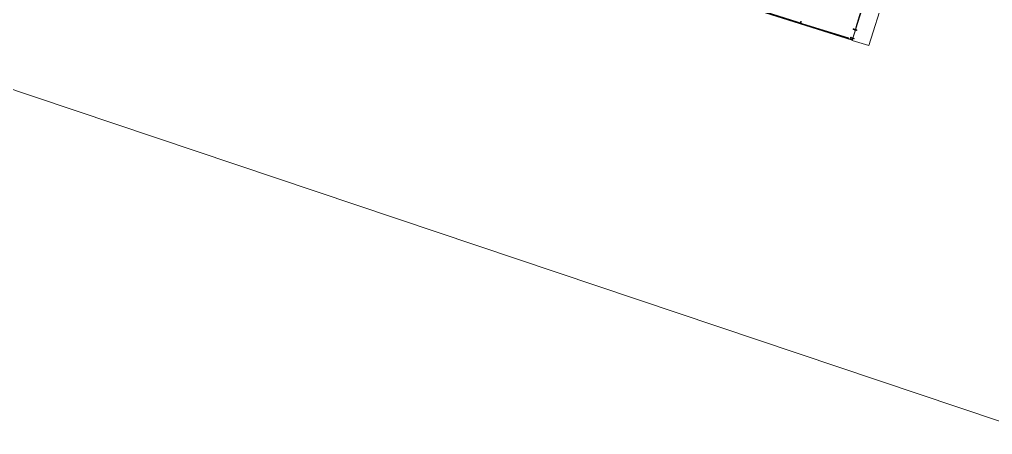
# Model space of a CAD drawing. Header units: metres. Extents: x -17822 to 152406, y -4219 to 19791.
# Drawn here: x 116513 to 117317, y 5922 to 6265 of the extents above; entities that cross this region are included whole.
import ezdxf

# ---------------------------------------------------------------- set-up
doc = ezdxf.new("R2010")
doc.units = ezdxf.units.M
doc.header["$LTSCALE"] = 100
doc.header["$MEASUREMENT"] = 0
doc.layers.get('0').update_dxf_attribs({"color": 9, "lineweight": 9})
doc.layers.add('Chiller', color=32, linetype='Continuous', lineweight=9)
doc.layers.add('Kaide', color=9, linetype='Continuous', lineweight=9)

# ---------------------------------------------------------------- blocks, each defined once
blk = doc.blocks.new('Chiller')
at = {"layer": 'Chiller', "linetype": 'Continuous'}
for p, q in [((73.81, -22.94), (587.43, -184.4)), ((587.36, -184.64), (622.28, -73.55)), ((636.04, -77.87), (601.12, -188.96)), ((542.69, -170.02), (505.05, -158.19)), ((542.75, -169.83), (505.11, -158)), ((505.17, -157.81), (542.81, -169.64)), ((596.5, -154.07), (590.27, -173.87)), ((596.69, -154.13), (590.46, -173.93)), ((596.88, -154.19), (590.66, -173.99)), ((542.69, -170.02), (542.75, -169.83)), ((542.69, -170.02), (546.5, -171.22)), ((542.81, -169.64), (542.75, -169.83)), ((546.62, -170.84), (542.81, -169.64)), ((546.5, -171.22), (546.56, -171.03)), ((584.14, -183.05), (546.5, -171.22)), ((546.56, -171.03), (546.62, -170.84)), ((584.2, -182.86), (546.56, -171.03)), ((546.62, -170.84), (584.26, -182.67)), ((587.55, -183.7), (590.6, -173.97)), ((588.28, -175.04), (588.11, -175.58)), ((588.23, -175.69), (588.44, -175.02)), ((588.38, -175.72), (588.58, -175.08)), ((590.27, -173.87), (590.46, -173.93)), ((590.46, -173.93), (590.66, -173.99)), ((584.14, -183.05), (584.2, -182.86)), ((584.14, -183.05), (585.62, -183.51)), ((587.11, -183.93), (584.15, -183)), ((584.26, -182.67), (584.2, -182.86)), ((585.62, -183.51), (585.53, -183.8)), ((586.1, -183.98), (585.53, -183.8)), ((585.63, -183.46), (585.62, -183.51)), ((585.62, -183.51), (585.76, -183.56)), ((585.76, -183.56), (585.78, -183.51)), ((585.76, -183.56), (585.78, -183.51)), ((585.9, -183.6), (585.76, -183.56)), ((585.9, -183.6), (585.76, -183.56)), ((586.06, -182.1), (585.89, -182.64)), ((585.9, -183.6), (585.92, -183.55)), ((585.9, -183.6), (585.92, -183.55)), ((586.19, -183.69), (585.9, -183.6)), ((586.19, -183.69), (585.9, -183.6)), ((586.02, -182.74), (586.22, -182.08)), ((586.14, -183.84), (586.1, -183.98)), ((586.14, -183.84), (586.1, -183.98)), ((586.1, -183.98), (587.43, -184.4)), ((586.1, -183.98), (587.43, -184.4)), ((586.14, -183.84), (587.48, -184.26)), ((586.14, -183.84), (587.48, -184.26)), ((586.16, -182.78), (586.36, -182.14)), ((586.19, -183.69), (586.2, -183.64)), ((586.19, -183.69), (586.2, -183.64)), ((587.11, -183.93), (587.21, -183.6)), ((587.21, -183.6), (587.55, -183.7)), ((601.12, -188.96), (587.36, -184.64))]:
    blk.add_line(p, q, dxfattribs=at)
for centre, radius in [((544.96, -169.47), 0.35), ((544.96, -169.47), 0.25), ((588.39, -175.37), 0.35), ((589.53, -175.73), 0.35), ((589.53, -175.73), 0.25), ((590.87, -176.15), 0.25), ((586.17, -182.43), 0.35), ((587.31, -182.79), 0.35), ((587.31, -182.79), 0.25), ((588.65, -183.21), 0.25)]:
    blk.add_circle(centre, radius, dxfattribs=at)
for centre, radius, start, end in [((544.91, -168.94), 0.35, 252.68351, 296.01773), ((586.19, -183.69), 0.3, 162.54925, 252.54925), ((586.19, -183.69), 0.3, 162.54925, 252.54925), ((586.19, -183.69), 0.15, 162.54925, 252.54925), ((586.19, -183.69), 0.15, 162.54925, 252.54925)]:
    blk.add_arc(centre, radius, start, end, dxfattribs=at)

msp = doc.modelspace()

# ---------------------------------------------------------------- linework, layer by layer
at = {"layer": 'Kaide', "linetype": 'Continuous'}
msp.add_lwpolyline([(117355, 6622.01), (117355, 5921.55), (115595.44, 6513.26), (115781.37, 7104.7), (116661.34, 6866.98), (117355, 6622.01)], close=True, dxfattribs=at)

# ---------------------------------------------------------------- block references
at = {"color": 2}
msp.add_blockref('Chiller', (116613.33, 6431.9), dxfattribs=at)

doc.saveas('drawing.dxf')
